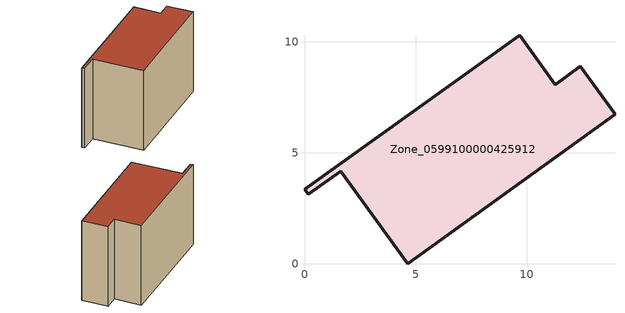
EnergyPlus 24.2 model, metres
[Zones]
Zone_0599100000425912
 floor ground (C_G): 0,3.36 9.69,10.29 11.27,8.07 12.41,8.89 13.97,6.73 4.65,0 1.63,4.18 0.16,3.13 z0
 wall outside (C_F): 1.63,4.18 4.65,0 13.97,6.73 12.41,8.89 11.27,8.07 9.69,10.29 0,3.36 0.16,3.13 1.63,4.18 z0:8.59
 roof outside (C_R): 9.69,10.29 0,3.36 0.16,3.13 1.63,4.18 4.65,0 13.97,6.73 12.41,8.89 11.27,8.07 z8.59
[BUILDING]
Pand.0599100000425912: North Axis=0; Terrain=City; Loads Convergence Tolerance Value=0.04; Temperature Convergence Tolerance Value=0.4; Solar Distribution=FullExterior; Maximum Number of Warmup Days=25; Minimum Number of Warmup Days=1
[Site:Location]
Rotterdam.The.Hague.AP_ZH_NLD Design_Conditions: Latitude=51.96; Longitude=4.45; Time Zone=1; Elevation=-4.5
[SITE:GROUNDTEMPERATURE:BUILDINGSURFACE]
18, 18, 18, 18, 18, 18, 18, 18, 18, 18, 18, 18
[MATERIAL] Thermal Absorptance=0.9; Solar Absorptance=0.7; Visible Absorptance=0.7
Name | Roughness | Thickness | Conductivity | Density | Specific Heat
G.TI.2006-2014 | MediumSmooth | 0.15 | 0.06 | 540 | 1210
F.TI.2006-2014 | Rough | 0.3 | 0.12 | 1920 | 840
R.TI.2006-2014 | MediumRough | 0.2 | 0.08 | 1500 | 1000
[CONSTRUCTION]
C_G: G.TI.2006-2014
C_F: F.TI.2006-2014
C_R: R.TI.2006-2014
[ZONE]
Zone_0599100000425912: Type=1; Multiplier=1; Ceiling Height=Autocalculate; Volume=Autocalculate; Floor Area=autocalculate; Part of Total Floor Area=Yes
[ZONEINFILTRATION:DESIGNFLOWRATE]
Infil_Zone_0599100000425912: Zone or ZoneList or Space or SpaceList=Zone_0599100000425912; Schedule=AlwaysOn; Design Flow Rate Calculation Method=Flow/Area; Flow Rate per Floor Area=0.0015; Constant Term Coefficient=1; Temperature Term Coefficient=0; Velocity Term Coefficient=0; Velocity Squared Term Coefficient=0
[HVACTEMPLATE:ZONE:IDEALLOADSAIRSYSTEM]
Zone_0599100000425912: Maximum Heating Supply Air Temperature=50; Minimum Cooling Supply Air Temperature=13; Maximum Heating Supply Air Humidity Ratio=0.0156; Minimum Cooling Supply Air Humidity Ratio=0.0077; Heating Limit=NoLimit; Cooling Limit=NoLimit; Dehumidification Control Type=ConstantSensibleHeatRatio; Cooling Sensible Heat Ratio=0.7; Dehumidification Setpoint=60; Humidification Control Type=None; Humidification Setpoint=30; Outdoor Air Method=None; Outdoor Air Flow Rate per Person=0.00944; Outdoor Air Flow Rate per Zone Floor Area=0; Outdoor Air Flow Rate per Zone=0; Demand Controlled Ventilation Type=None; Outdoor Air Economizer Type=NoEconomizer; Heat Recovery Type=None; Sensible Heat Recovery Effectiveness=0.7; Latent Heat Recovery Effectiveness=0.65
[ZONECONTROL:THERMOSTAT]
ThermostatControl_Zone_0599100000425912: Zone or ZoneList=Zone_0599100000425912; Control Type Schedule=DualSetpointControlType; Control 1=Thermostat_Zone_0599100000425912; Temperature Difference Between Cutout And Setpoint=0
[THERMOSTATSETPOINT:DUALSETPOINT]
Thermostat_Zone_0599100000425912: Heating Setpoint Temperature Schedule=HeatingSetpoint_Zone_0599100000425912; Cooling Setpoint Temperature Schedule=CoolingSetpoint_Zone_0599100000425912
[SCHEDULE:COMPACT]
HeatingSetpoint_Zone_0599100000425912: Through: 12/31, For: AllDays, Until: 24:00, 21
CoolingSetpoint_Zone_0599100000425912: Through: 12/31, For: AllDays, Until: 24:00, 24
DualSetpointControlType: Through: 12/31, For: AllDays, Until: 24:00, 4
AlwaysOn: Through: 12/31, For: AllDays, Until: 24:00, 1
